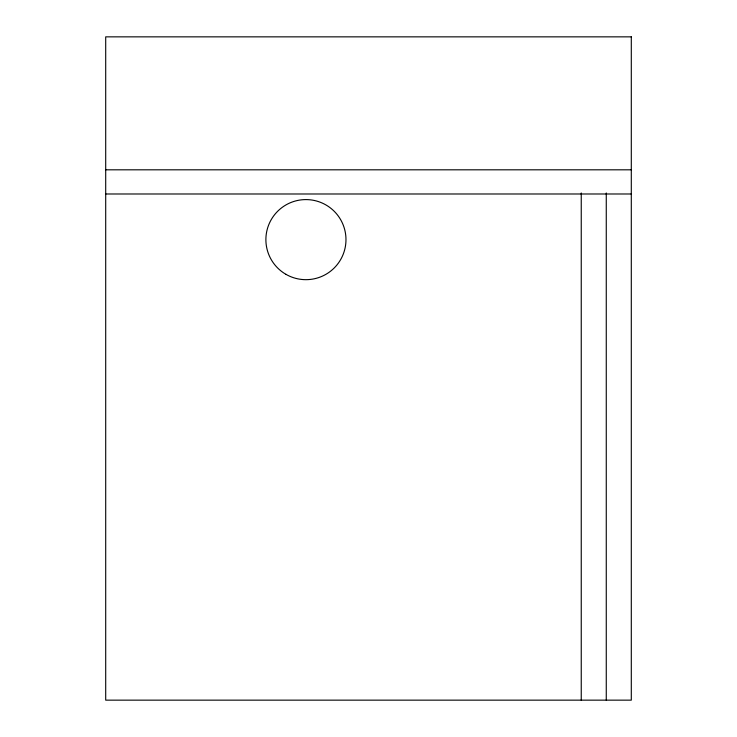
<?xml version="1.0" encoding="UTF-8"?>
<svg xmlns="http://www.w3.org/2000/svg" width="737" height="737" viewBox="0 0 737 737"><rect width="100%" height="100%" fill="white"/><g stroke="black" fill="none" stroke-linecap="round" stroke-linejoin="round"><path stroke-width="1.11" d="M105.704 169.814L631.296 169.814M105.704 193.988L631.296 193.988M606.265 192.956L606.265 700.15M581.244 192.956L581.244 700.15M631.296 36.85L105.704 36.85L105.704 700.15L631.296 700.15L631.296 36.85M285.91 274.311A40.047 40.047 0 0 0 345.975 239.626A40.047 40.047 0 0 0 285.91 204.95A40.047 40.047 0 0 0 285.91 274.311"/></g></svg>
